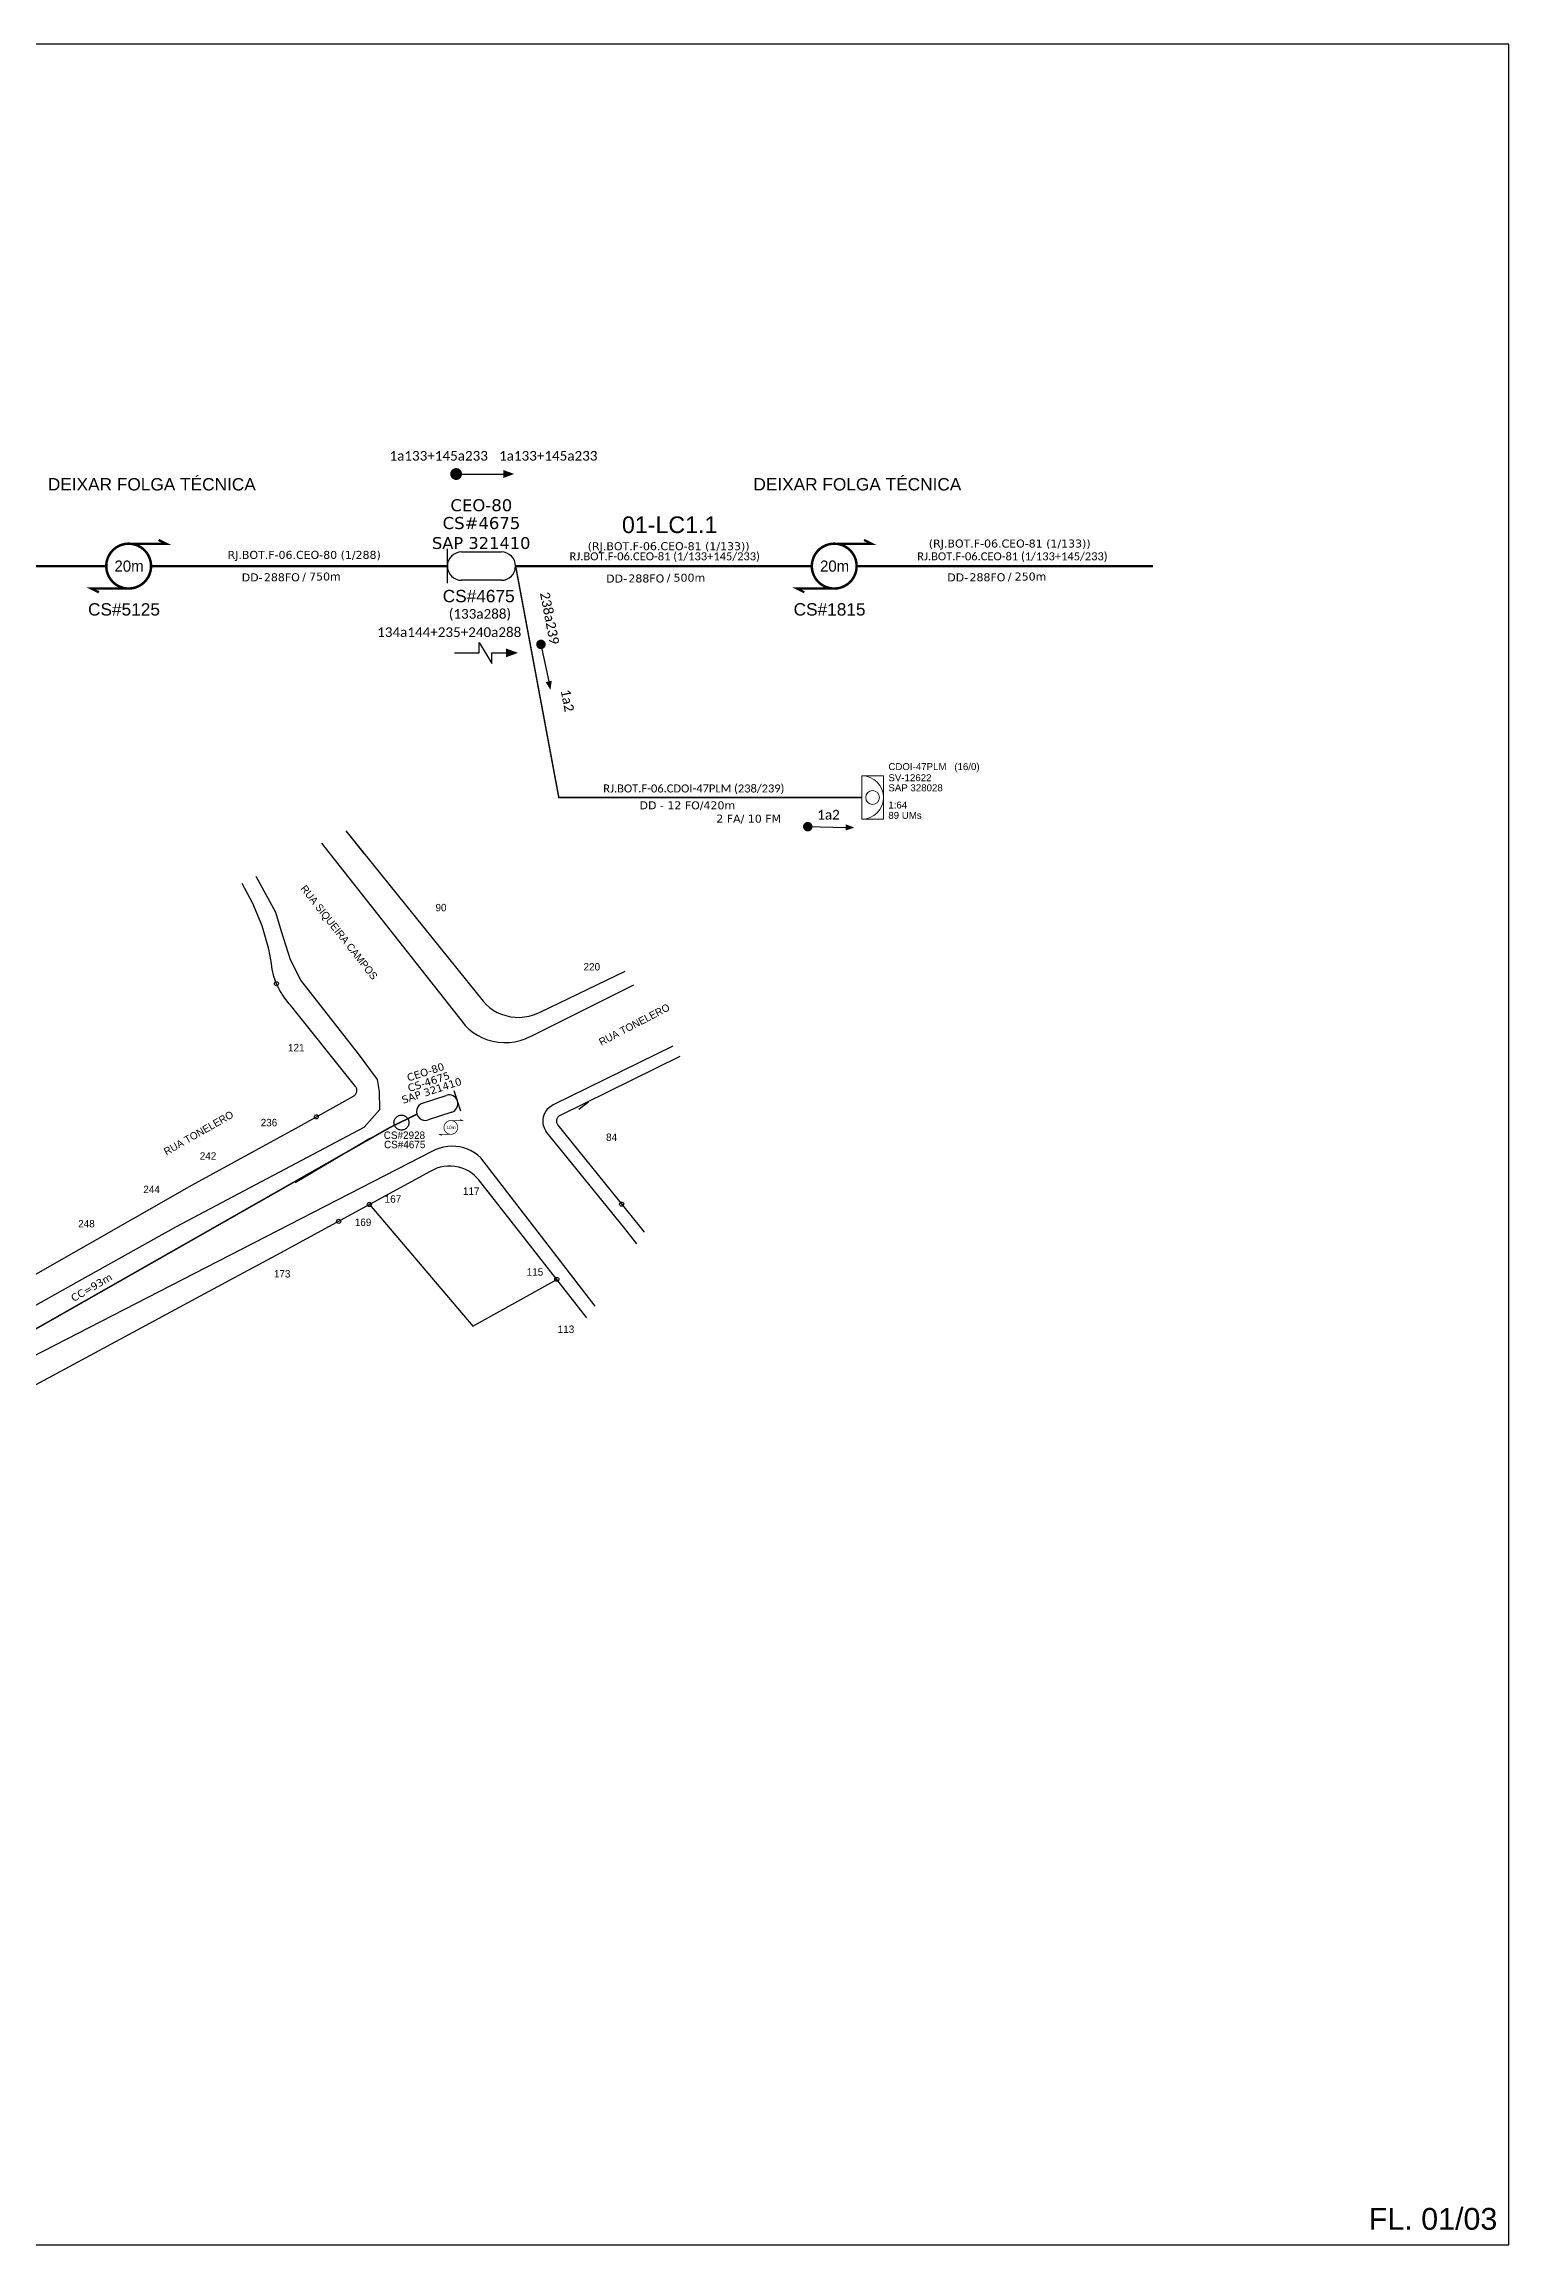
# Model space of a CAD drawing. Header units: inches. Extents: x 1396 to 4186, y -90 to 504.
# Drawn here: x 1839 to 2235, y -90 to 504 of the extents above; entities that cross this region are included whole.
import ezdxf
from ezdxf.enums import TextEntityAlignment as Align

# ---------------------------------------------------------------- set-up
doc = ezdxf.new("R2010")
doc.units = ezdxf.units.IN
doc.header["$MEASUREMENT"] = 0
doc.linetypes.add('ARILSUPP', pattern=[2.98, 1.42, -0.71, 0.14, -0.71])
doc.linetypes.add('PHANTOM2', pattern=[1.25, 0.625, -0.125, 0.125, -0.125, 0.125, -0.125])
for name, color, linetype in [('10.0-Cartográfico', 252, 'Continuous'), ('10.1-Caixas Subterrâneas', 5, 'Continuous'), ('10.2-Nº Policía', 2, 'Continuous'), ('10.3-Nome das Ruas', 252, 'Continuous'), ('10.5-Traçado Subterraneo', 40, 'Continuous'), ('20.4-CEOS', 1, 'Continuous'), ('20.5-CABO AÉREO', 1, 'Continuous'), ('CD a instalar', 1, 'Continuous'), ('CEO', 1, 'Continuous'), ('Folga', 1, 'Continuous'), ('LC1', 3, 'Continuous'), ('SETA', 7, 'Continuous')]:
    doc.layers.add(name, color=color, linetype=linetype)
for name, color, linetype, lineweight in [("20.0-LEGENDA DOS CDO'S", 1, 'Continuous', 0), ('20.1-CDO_INTERIOR', 1, 'Continuous', 0), ('40.1-ETIQUETAS', 1, 'Continuous', 20)]:
    doc.layers.add(name, color=color, linetype=linetype, lineweight=lineweight)
doc.styles.add('ARIAL', font='arial.ttf')
doc.styles.add('siredit', font='verdana.ttf')

# ---------------------------------------------------------------- blocks, each defined once
blk = doc.blocks.new('ETIQUETA_RS5F')
at = {"layer": '40.1-ETIQUETAS', "color": 0, "style": 'siredit'}
blk.add_text('/', height=1.5, dxfattribs=at).set_placement((1.55, -1.95), align=Align.MIDDLE_RIGHT)
for tag, p in [('ETIQUETA_R_PRIMARIA', (1.18, 4.1)), ('ETIQUETA_R_SECUNDARIA', (1.18, 2.1)), ('F_ATIVAS/F_MORTAS', (1.11, -4.24))]:
    blk.add_attdef(tag, text='', height=1.5, dxfattribs=at).set_placement(p, align=Align.MIDDLE_CENTER)
for tag, p in [('TIPO_CABO', (-6.62, -2.12)), ('CAP_CABO', (0.37, -2.09))]:
    blk.add_attdef(tag, text='', height=1.5, dxfattribs=at).set_placement(p, align=Align.MIDDLE_RIGHT)
blk.add_attdef('METROS', text='', height=1.5, dxfattribs=at).set_placement((2.11, -1.95), align=Align.MIDDLE_LEFT)
for tag, p in [('FUSÃO_1', (0.82, -8.39)), ('FUSÃO_2', (0.82, -10.6)), ('FUSÃO_3', (0.82, -12.93)), ('FUSÃO_4', (0.82, -15.14)), ('FUSÃO_5', (0.82, -17.16))]:
    blk.add_attdef(tag, text='', height=1.5, dxfattribs=at).set_placement(p, align=Align.CENTER)
blk = doc.blocks.new('DV')
at = {"linetype": 'Continuous'}
blk.add_circle((0, 0), 0.00000275, dxfattribs=at)
blk = doc.blocks.new('A$C07E14978')
at = {"layer": 'Folga', "color": 1, "const_width": 0.137}
for points in [[(2.23, 0.28), (0.03, 0.28), (0.47, 0.06)], [(2.23, 2.92), (4.42, 2.92), (3.98, 3.13)]]:
    blk.add_lwpolyline(points, dxfattribs=at)
at = {"layer": 'Folga', "color": 1, "const_width": 0.146}
blk.add_lwpolyline([(2.23, 2.92, 1.000012), (2.23, 0.28, 0.999978)], format="xyb", close=True, dxfattribs=at)
at = {"layer": 'Folga', "color": 1}
blk.add_text('10m', height=0.659, dxfattribs=at).set_placement((1.38, 1.27))
blk = doc.blocks.new('MHMZ')
at = {"linetype": 'PHANTOM2'}
blk.add_circle((0, 0), 0.0000101, dxfattribs=at)

msp = doc.modelspace()

# ---------------------------------------------------------------- linework, layer by layer
msp.add_lwpolyline([(1396.09, -90.07), (2234.65, -90.07), (2234.65, 503.93), (1396.09, 503.93), (1396.09, -90.07)])
at = {"color": 7}
for points, const_width in [([(1949.58, 387.88, 1), (1951.18, 387.89, 1)], 1.6), ([(1973.15, 342.53, 1), (1973.42, 341.28, 1)], 1.28), ([(2044.68, 292.72, 1), (2045.96, 292.7, 1)], 1.28)]:
    msp.add_lwpolyline(points, format="xyb", close=True, dxfattribs=dict(at, const_width=const_width))
for points in [[(1950.38, 387.88), (1963.15, 387.88)], [(1956.6, 339.59), (1956.6, 342.42), (1959.98, 336.76), (1959.99, 339.59)], [(1973.28, 341.91), (1975.37, 331.91)], [(2045.32, 292.71), (2055.54, 292.5)]]:
    msp.add_lwpolyline(points, dxfattribs=at)
at = {"color": 0, "const_width": 0.672}
for points in [[(1861.97, 369.08, 1.000012), (1861.97, 356.98, 0.999978)], [(2052.47, 369.08, 1.000012), (2052.47, 356.98, 0.999978)]]:
    msp.add_lwpolyline(points, format="xyb", close=True, dxfattribs=at)
at = {"color": 0, "const_width": 0.63}
for points in [[(1861.97, 369.08), (1872.05, 369.08), (1870.03, 370.09)], [(2052.47, 369.08), (2062.55, 369.08), (2060.53, 370.09)], [(1861.97, 356.98), (1851.89, 356.98), (1853.91, 355.97)], [(2052.47, 356.98), (2042.39, 356.98), (2044.4, 355.97)]]:
    msp.add_lwpolyline(points, dxfattribs=at)
at = {"layer": '10.0-Cartográfico'}
for points in [[(1920.61, 291.6), (1925.59, 285.42)], [(1920.61, 291.6), (1957.66, 245.61), (1958.49, 244.72), (1959.4, 243.92), (1960.4, 243.2), (1961.48, 242.6), (1962.62, 242.09), (1963.81, 241.71), (1965.05, 241.43), (1966.3, 241.29), (1967.57, 241.25), (1968.81, 241.35), (1970.06, 241.56), (1971.28, 241.9), (1972.45, 242.35), (1973.24, 242.74), (1996.01, 253.7)], [(1914.02, 288.25), (1951.92, 240.18), (1952.81, 239.09), (1953.84, 238.09), (1954.96, 237.2), (1956.18, 236.42), (1957.5, 235.75), (1958.87, 235.22), (1960.28, 234.82), (1961.74, 234.59), (1963.23, 234.46), (1964.71, 234.49), (1966.19, 234.67), (1967.63, 235), (1969.03, 235.45), (1970.37, 236.04), (1970.66, 236.19), (1998.35, 250.04)], [(1847.14, 169.29), (1874.91, 184.79), (1925.58, 211.65), (1929.8, 216.36), (1929.73, 221.24), (1929.18, 224.49), (1924.06, 231.41), (1908.47, 251.24), (1905.63, 256.79), (1903.26, 264.44), (1901.69, 269.54), (1896.38, 279.28)], [(1831.26, 168.69), (1879.02, 195.95), (1907.87, 211.7), (1922.66, 219.98), (1922.79, 220.07), (1922.95, 220.2), (1923.1, 220.33), (1923.22, 220.47), (1923.33, 220.64), (1923.43, 220.8), (1923.5, 220.98), (1923.56, 221.16), (1923.58, 221.36), (1923.59, 221.54), (1923.57, 221.74), (1923.55, 221.92), (1923.49, 222.1), (1923.41, 222.28), (1923.33, 222.44), (1923.21, 222.61), (1905.69, 244.57), (1905.26, 245.01), (1903.93, 246.68), (1902.79, 248.45), (1901.87, 250.32), (1901.16, 252.28), (1900.69, 254.28), (1900.43, 256.33), (1899.78, 259.65), (1898.02, 265.93), (1895.54, 272.01), (1892.62, 277.36)], [(1974.91, 210.2), (1974.62, 210.59), (1974.3, 211.17), (1974.13, 211.61), (1974, 212.02), (1973.85, 212.7), (1973.85, 213.18), (1973.84, 213.71), (1973.97, 214.37), (1974.08, 214.71), (1974.24, 215.24), (1974.59, 215.84), (1974.84, 216.2), (1975.17, 216.61), (1975.68, 217.1), (1976.12, 217.41), (1976.57, 217.7), (1976.83, 217.82), (2008.96, 233.53)], [(2010.82, 230.64), (1978.43, 214.8), (1978.26, 214.69), (1978.1, 214.58), (1977.95, 214.44), (1977.83, 214.29), (1977.72, 214.13), (1977.62, 213.96), (1977.57, 213.78), (1977.51, 213.6), (1977.47, 213.42), (1977.48, 213.22), (1977.48, 213.04), (1977.52, 212.84), (1977.58, 212.66), (1977.64, 212.5), (1977.74, 212.32), (1977.86, 212.16)], [(1995.53, 184.68), (1974.91, 210.2)], [(1977.86, 212.16), (1999.8, 184.95)], [(1972.56, 183.23), (1957.07, 203.32), (1957.03, 203.36), (1956.24, 204.07), (1955.38, 204.7), (1954.45, 205.25), (1953.47, 205.69), (1952.43, 206.04), (1951.38, 206.28), (1950.28, 206.43), (1949.19, 206.47), (1948.1, 206.4), (1947.01, 206.23), (1945.96, 205.94), (1944.93, 205.57), (1943.96, 205.09), (1876.42, 170.39)], [(1967.82, 182.93), (1956.39, 197.47), (1956.03, 197.89), (1955.36, 198.57), (1954.61, 199.2), (1953.78, 199.73), (1952.92, 200.19), (1952, 200.56), (1951.04, 200.84), (1950.06, 201.02), (1949.06, 201.1), (1948.07, 201.11), (1947.08, 200.99), (1946.08, 200.8), (1945.15, 200.5), (1944.24, 200.13), (1943.37, 199.65), (1901.93, 177.08), (1890.46, 170.91)], [(1926.95, 190.73), (1954.87, 157.89), (1977.57, 170.53)], [(1999.19, 180.14), (1995.53, 184.68)], [(1999.8, 184.95), (2001.19, 183.23)], [(1985.71, 160.18), (1967.82, 182.93)], [(1987.9, 163.33), (1972.56, 183.23)], [(1731.46, 105.79), (1759.56, 121.24), (1807.48, 147.15), (1847.14, 169.29)], [(1890.46, 170.91), (1806.91, 125.99), (1733.88, 86.67)], [(1876.42, 170.39), (1823.17, 143.03)]]:
    msp.add_lwpolyline(points, dxfattribs=at)
at = {"layer": '10.5-Traçado Subterraneo', "linetype": 'Continuous'}
for points in [[(1983.51, 216.43), (1986.14, 218.44)], [(1906.89, 196.72), (1926.85, 208.44), (1928.58, 209.3)]]:
    msp.add_lwpolyline(points, dxfattribs=at)
at = {"layer": '20.1-CDO_INTERIOR', "lineweight": 18}
msp.add_lwpolyline([(2065.75, 294.73), (2065.76, 306.43), (2059.91, 306.43), (2059.91, 294.74)], close=True, dxfattribs=at)
msp.add_circle((2062.83, 300.58), 1.87, dxfattribs=at)
msp.add_arc((2059.91, 300.58), 5.85, 269.97241, 89.97241, dxfattribs=at)
at = {"layer": '20.4-CEOS', "color": 5}
for p, q in [((1951.85, 366.86), (1962.59, 366.86)), ((1962.59, 359.2), (1951.85, 359.2))]:
    msp.add_line(p, q, dxfattribs=at)
msp.add_lwpolyline([(1948.02, 358.41), (1948.02, 367.65)], dxfattribs=at)
for centre, start, end in [((1951.85, 363.03), 90, 270), ((1962.59, 363.03), 270, 90)]:
    msp.add_arc(centre, 3.83, start, end, dxfattribs=at)
at = {"layer": '20.5-CABO AÉREO', "color": 0, "ltscale": 8, "const_width": 0.64}
for points in [[(1775.92, 363.03), (1855.92, 363.03)], [(1868.02, 363.03), (1948.02, 363.03)], [(1966.42, 363.03), (2046.42, 363.03)], [(2058.51, 363.03), (2138.51, 363.03)]]:
    msp.add_lwpolyline(points, dxfattribs=at)
at = {"layer": 'CD a instalar', "linetype": 'ByBlock', "const_width": 0.4}
for points in [[(1966.41, 363.25), (1978.11, 300.58), (2059.91, 300.58)], [(1939.8, 215.09), (1932.73, 211.64)], [(1637.78, 48.21), (1813.43, 143.82), (1932.73, 211.64)]]:
    msp.add_lwpolyline(points, dxfattribs=at)
at = {"layer": 'CEO', "color": 5}
for p, q in [((1941.33, 218.11), (1947.72, 220.19)), ((1949.2, 215.64), (1942.82, 213.56))]:
    msp.add_line(p, q, dxfattribs=at)
msp.add_lwpolyline([(1951.63, 215.91), (1949.84, 221.4)], dxfattribs=at)
for centre, start, end in [((1948.46, 217.92), 288.05496, 108.05496), ((1942.08, 215.84), 108.05496, 288.05496)]:
    msp.add_arc(centre, 2.39, start, end, dxfattribs=at)
at = {"layer": 'SETA', "color": 7}
for points in [[(1949.97, 339.59), (1956.6, 339.59)], [(1959.99, 339.59), (1965.1, 339.59)]]:
    msp.add_lwpolyline(points, dxfattribs=at)
for points in [[(1963.14, 388.95), (1966.08, 387.9), (1963.16, 386.81)], [(1963.88, 340.79), (1967.11, 339.61), (1963.88, 338.44)], [(1976.2, 332.09), (1975.86, 329.62), (1974.54, 331.73)], [(2055.55, 293.35), (2057.88, 292.46), (2055.52, 291.65)]]:
    msp.add_solid(points, dxfattribs=at)

# ---------------------------------------------------------------- block references
at = {"layer": '10.0-Cartográfico', "xscale": 200000, "yscale": 200000, "zscale": 200000}
for p in [(1901.87, 250.32), (1912.67, 214.39), (1926.95, 190.73), (1995.05, 190.84), (1918.68, 186.2), (1977.57, 170.53)]:
    msp.add_blockref('DV', p, dxfattribs=at)
at = {"layer": '10.1-Caixas Subterrâneas', "xscale": 200000, "yscale": 200000, "zscale": 200000}
msp.add_blockref('MHMZ', (1935.62, 212.83), dxfattribs=at)
at = {"layer": '40.1-ETIQUETAS', "color": 0}
ref = msp.add_blockref('ETIQUETA_RS5F', (2006.01, 362.72), dxfattribs=dict(at, xscale=1.43999999999994, yscale=1.439999999999969, zscale=1.44))
ref.add_attrib('ETIQUETA_R_SECUNDARIA', '(RJ.BOT.F-06.CEO-81 (1/133))', dxfattribs={"color": 0, "height": 2.16, "style": 'siredit'}).set_placement((2007.76, 368.4), align=Align.MIDDLE_CENTER)
ref.add_attrib('TIPO_CABO', 'DD-', dxfattribs={"color": 0, "height": 2.16, "style": 'siredit'}).set_placement((1996.53, 359.67), align=Align.MIDDLE_RIGHT)
ref.add_attrib('CAP_CABO', '288FO', dxfattribs={"color": 0, "height": 2.16, "style": 'siredit'}).set_placement((2006.58, 359.7), align=Align.MIDDLE_RIGHT)
ref.add_attrib('METROS', '500m', dxfattribs={"color": 0, "height": 2.16, "style": 'siredit'}).set_placement((2009.09, 359.9), align=Align.MIDDLE_LEFT)
ref = msp.add_blockref('ETIQUETA_RS5F', (2098.1, 363.03), dxfattribs=dict(at, xscale=1.43999999999994, yscale=1.439999999999969, zscale=1.44))
ref.add_attrib('ETIQUETA_R_SECUNDARIA', '(RJ.BOT.F-06.CEO-81 (1/133))', dxfattribs={"color": 0, "height": 2.16, "style": 'siredit'}).set_placement((2099.85, 369.12), align=Align.MIDDLE_CENTER)
ref.add_attrib('TIPO_CABO', 'DD-', dxfattribs={"color": 0, "height": 2.16, "style": 'siredit'}).set_placement((2088.62, 359.98), align=Align.MIDDLE_RIGHT)
ref.add_attrib('CAP_CABO', '288FO', dxfattribs={"color": 0, "height": 2.16, "style": 'siredit'}).set_placement((2098.68, 360.02), align=Align.MIDDLE_RIGHT)
ref.add_attrib('METROS', '250m', dxfattribs={"color": 0, "height": 2.16, "style": 'siredit'}).set_placement((2101.19, 360.22), align=Align.MIDDLE_LEFT)
at = {"layer": 'Folga', "xscale": 1.403492753273894, "yscale": 1.403492753273894, "zscale": 1.403492753273894}
msp.add_blockref('A$C07E14978', (1945.83, 209.29), dxfattribs=at)

# ---------------------------------------------------------------- texts
at = {"color": 0, "style": 'ARIAL'}
for s, height, p in [('DEIXAR FOLGA TÉCNICA', 3.3335, (1840.15, 383.45)), ('DEIXAR FOLGA TÉCNICA', 3.3335, (2030.64, 383.45)), ('CS#5125', 3.334, (1851, 349.69)), ('CS#1815', 3.334, (2041.5, 349.69))]:
    msp.add_text(s, height=height, rotation=359.98667, dxfattribs=at).set_placement(p)
at = {"color": 0}
for p in [(1858.14, 361.52), (2048.63, 361.52)]:
    msp.add_text('20m', height=3.024, dxfattribs=at).set_placement(p)
at = {"color": 5, "style": 'ARIAL'}
msp.add_text('CS#4675', height=3.334, rotation=359.98667, dxfattribs=at).set_placement((1946.76, 353.28))
at = {"color": 7, "insert": (1851.95, 168.34), "char_height": 2, "attachment_point": 5, "rotation": 30.01134, "style": 'siredit'}
msp.add_mtext('\\A1;CC=93m', dxfattribs=at)
at = {"layer": '10.1-Caixas Subterrâneas'}
for s, p in [('CS#2928', (1930.85, 208.44)), ('CS#4675', (1930.92, 205.93))]:
    msp.add_text(s, height=2, dxfattribs=at).set_placement(p)
at = {"layer": '10.2-Nº Policía', "color": 7}
for s, p in [('90', (1944.81, 269.87)), ('220', (1984.79, 253.9)), ('121', (1904.99, 232.08)), ('236', (1897.62, 211.85)), ('84', (1990.88, 207.89)), ('242', (1881.16, 202.83)), ('244', (1865.93, 193.81)), ('167', (1931.1, 191.21)), ('117', (1952.23, 193.34)), ('248', (1848.35, 184.56)), ('169', (1923.03, 184.94)), ('173', (1901.18, 171.04)), ('115', (1969.44, 171.54)), ('113', (1977.82, 156.07))]:
    msp.add_text(s, height=2, dxfattribs=at).set_placement(p)
at = {"layer": '10.3-Nome das Ruas'}
for s, rotation, p in [('RUA SIQUEIRA CAMPOS', 308.29552, (1908.25, 275.94)), ('RUA TONELERO', 27.55204, (1989.59, 233.54)), ('RUA TONELERO', 29.71561, (1872.17, 203.94))]:
    msp.add_text(s, height=2, rotation=rotation, dxfattribs=at).set_placement(p)
at = {"layer": "20.0-LEGENDA DOS CDO'S", "style": 'ARIAL'}
for s, p in [('CDOI-47PLM', (2067.09, 307.99)), ('SAP 328028', (2067.09, 302.27)), ('SV-12622', (2067.1, 304.99)), ('1:64', (2067.07, 297.61)), ('89 UMs', (2067.07, 294.82))]:
    msp.add_text(s, height=1.872, rotation=359.97241, dxfattribs=at).set_placement(p)
msp.add_text('(16/0)', height=1.872, rotation=359.97241, dxfattribs=at).set_placement((2088.31, 307.98), align=Align.CENTER)
at = {"layer": '20.4-CEOS', "color": 5, "style": 'siredit'}
for s, height, p in [('CS#4675', 3.244, (1957.23, 374.66)), ('SAP 321410', 3.2, (1957.15, 369.26))]:
    msp.add_text(s, height=height, dxfattribs=at).set_placement(p, align=Align.MIDDLE_CENTER)
at = {"layer": '40.1-ETIQUETAS', "color": 0, "style": 'siredit'}
msp.add_text('RJ.BOT.F-06.CEO-80 (1/288)', height=2.16, dxfattribs=at).set_placement((1909.36, 366.06), align=Align.MIDDLE_CENTER)
for s, p in [('DD-', (1898.13, 359.98)), ('288FO', (1908.18, 360.02))]:
    msp.add_text(s, height=2.16, dxfattribs=at).set_placement(p, align=Align.MIDDLE_RIGHT)
at = {"layer": '40.1-ETIQUETAS', "color": 7, "style": 'siredit'}
msp.add_text('/', height=2.16, dxfattribs=at).set_placement((1909.84, 360.22), align=Align.MIDDLE_RIGHT)
msp.add_text('750m', height=2.16, dxfattribs=at).set_placement((1910.69, 360.22), align=Align.MIDDLE_LEFT)
at = {"layer": '40.1-ETIQUETAS', "color": 7, "char_height": 2.6128, "width": 44.6315, "attachment_point": 5, "style": 'ARIAL'}
for s, insert in [('{\\fCalibri|b0|i0|c0|p34;1a133\\C0;+145a233}', (1945.68, 392.78)), ('{\\fCalibri|b0|i0|c0|p34;1a133\\C0;+145a233}', (1975.26, 392.78)), ('{\\fCalibri|b0|i0|c0|p34;\\C5;134a144+235+240a288}', (1948.52, 345.18)), ('{\\fCalibri|b0|i0|c0|p34;1a2}', (2050.92, 295.93))]:
    msp.add_mtext(s, dxfattribs=dict(at, insert=insert))
at = {"layer": '40.1-ETIQUETAS', "color": 0, "char_height": 2.16, "width": 54.0286, "attachment_point": 1, "style": 'siredit'}
for s, insert in [('{\\fCalibri|b0|i0|c0|p34;RJ.BOT.F-06.CEO-81 (1/133+145/233)}', (1981, 366.75)), ('{\\fCalibri|b0|i0|c0|p34;RJ.BOT.F-06.CEO-81 (1/133+145/233)}', (2074.88, 366.75)), ('{\\fCalibri|b0|i0|c0|p34;\\C1;RJ.BOT.F-06.CDOI-47PLM (238/239)}', (1990.11, 304.1)), ('\\P\\pi13.32; {\\C1;DD - 12 FO/420m\\P\\pi0;                       2 FA/ 10 FM}\\P\\P                 ', (1985.65, 303.15))]:
    msp.add_mtext(s, dxfattribs=dict(at, insert=insert))
at = {"layer": '40.1-ETIQUETAS', "color": 5, "insert": (1956.81, 349.86), "char_height": 2.6128, "width": 44.6315, "attachment_point": 5, "style": 'ARIAL'}
msp.add_mtext('{\\fCalibri|b0|i0|c0|p34;(133a288)}', dxfattribs=at)
at = {"layer": '40.1-ETIQUETAS', "color": 7, "char_height": 2.6128, "width": 44.6315, "attachment_point": 5, "rotation": 280.95233, "style": 'ARIAL'}
for s, insert in [('{\\fCalibri|b0|i0|c0|p34;238a239}', (1975.63, 348.96)), ('{\\fCalibri|b0|i0|c0|p34;1a2}', (1980.44, 326.73))]:
    msp.add_mtext(s, dxfattribs=dict(at, insert=insert))
at = {"layer": 'CEO', "color": 5, "style": 'siredit'}
msp.add_text('CEO-80', height=3.244, dxfattribs=at).set_placement((1957.19, 379.46), align=Align.MIDDLE_CENTER)
for s, p in [('CEO-80', (1941.82, 227.46)), ('CS-4675', (1942.67, 224.84)), ('SAP 321410', (1943.45, 222.45))]:
    msp.add_text(s, height=2.028, rotation=18.05496, dxfattribs=at).set_placement(p, align=Align.TOP_CENTER)
at = {"layer": 'LC1', "color": 0, "linetype": 'ARILSUPP', "style": 'ARIAL'}
for s, height, p in [('01-LC1.1', 4.48, (2008.03, 374.19)), ('FL. 01/03', 5.88, (2214.15, -83.02))]:
    msp.add_text(s, height=height, dxfattribs=at).set_placement(p, align=Align.MIDDLE_CENTER)

doc.saveas('drawing.dxf')
